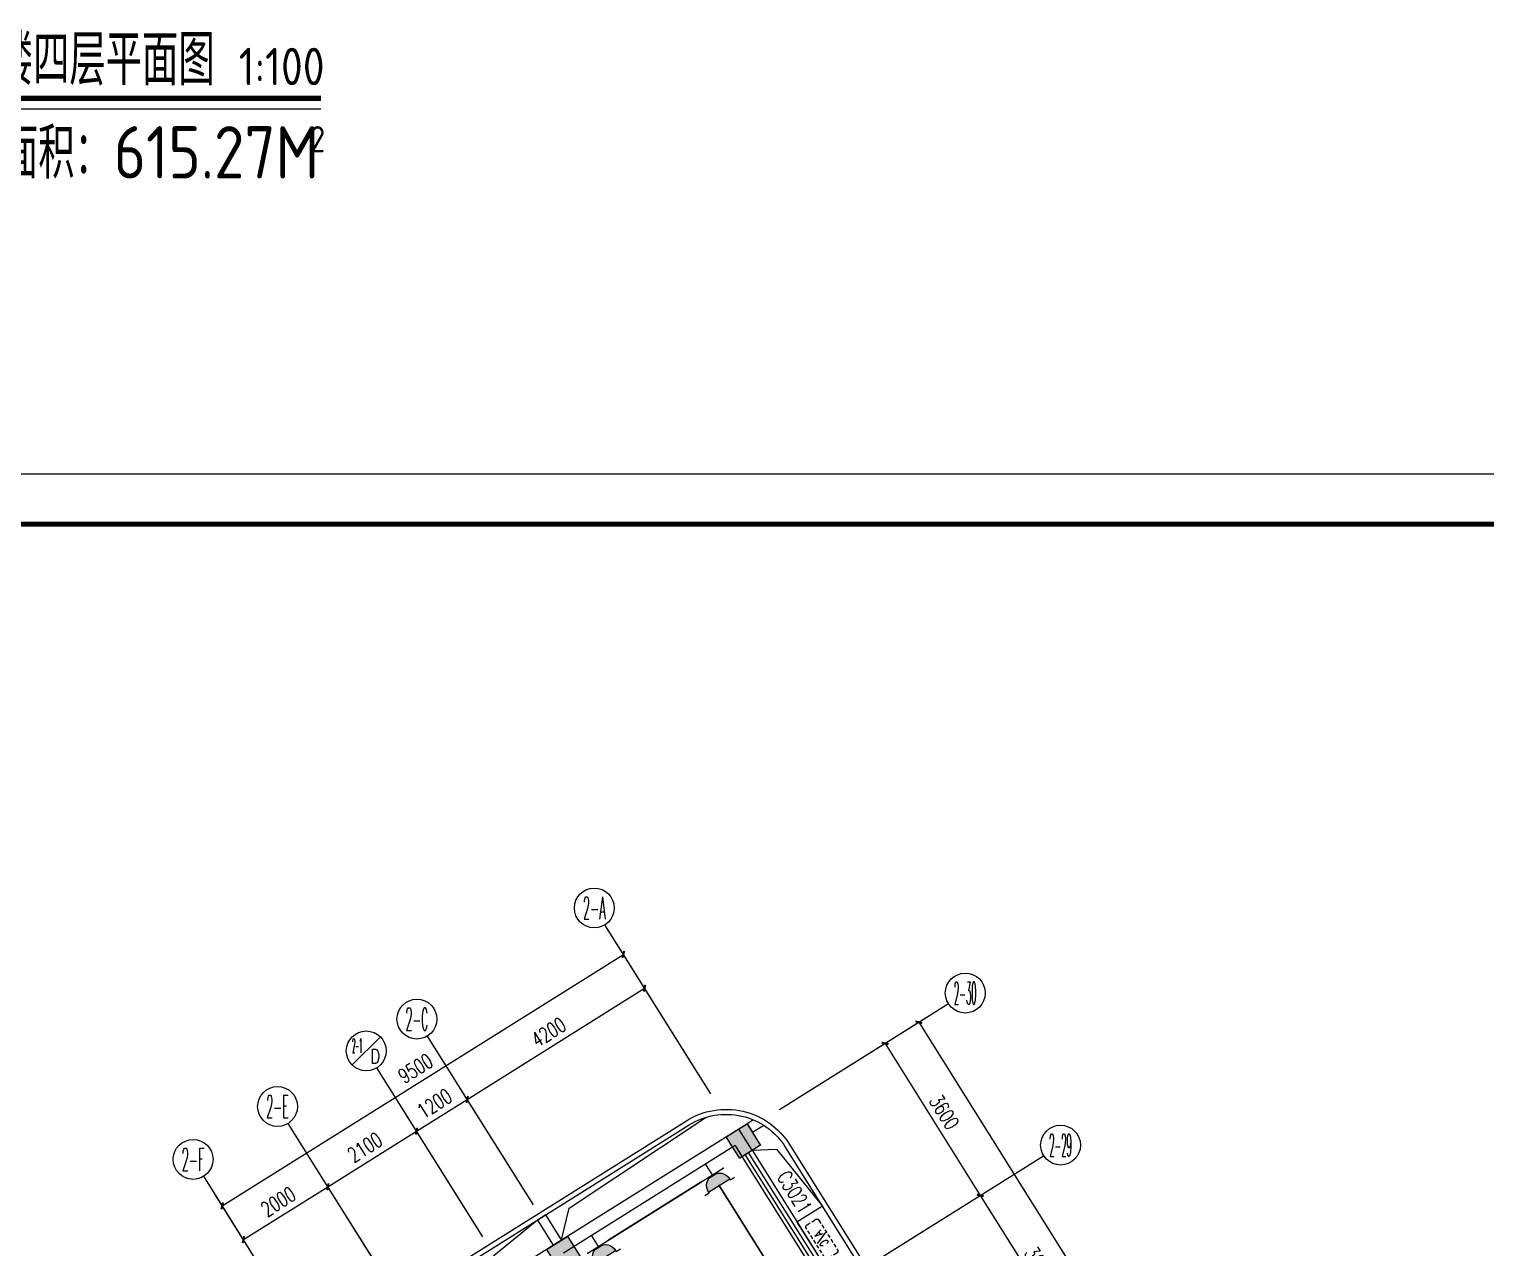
# Model space of a CAD drawing. Extents: x -9422388 to 15610651, y -1992469 to 953794.
# Drawn here: x -2643709 to -2614480, y -180890 to -156438 of the extents above; entities that cross this region are included whole.
import ezdxf
from ezdxf.enums import TextEntityAlignment as Align

# ---------------------------------------------------------------- set-up
doc = ezdxf.new("R2010")
doc.units = 0
doc.header["$LTSCALE"] = 1000
doc.linetypes.add('( Hidden )', pattern=[0.375, 0.25, -0.125])
for name, color, linetype in [('A-ANNO-IDEN', 3, 'Continuous'), ('A-ELEV-LIN-0.3', 30, 'Continuous'), ('A-ELEV-LIN-0.4', 40, 'Continuous'), ('A-FLOR-HVAC', 4, 'Continuous'), ('A-SECT-DOOR', 141, 'Continuous'), ('AXIS', 3, 'Continuous'), ('AXIS_TEXT', 7, 'Continuous'), ('C-KZ', 2, 'Continuous'), ('C-Z-HATCH', 253, 'Continuous'), ('EQUIP-插座', 3, 'Continuous'), ('EQUIP-照明', 3, 'Continuous'), ('PUB_TITLE', 4, 'Continuous'), ('WALL', 9, 'Continuous'), ('WINDOW', 4, 'Continuous'), ('WINDOW_TEXT', 7, 'Continuous'), ('WIRE-插座', 5, 'Continuous')]:
    doc.layers.add(name, color=color, linetype=linetype)
doc.layers.add('建筑底图', color=8, linetype='Continuous', lineweight=5)
doc.styles.add('_TCH_AXIS', font='COMPLEX', dxfattribs={"bigfont": 'GBCBIG'})
doc.styles.add('_TCH_DIM_T3', font='SIMPLEX', dxfattribs={"width": 0.705882, "bigfont": 'GBCBIG'})
doc.styles.add('_TCH_WINDOW', font='SIMPLEX', dxfattribs={"height": 3.5, "bigfont": 'GBCBIG'})
doc.styles.add('COMPLEX', font='COMPLEX')
doc.styles.get("Standard").update_dxf_attribs({"font": 'gbenor.shx', "bigfont": 'gbcbig.shx'})
doc.dimstyles.new('_TCH_ARCH&&100', dxfattribs={"dimtxt": 297.5, "dimasz": 100, "dimexe": 250, "dimexo": 300, "dimgap": 126.25, "dimtad": 1, "dimdec": 0, "dimzin": 0, "dimdsep": 46, "dimtxsty": '_TCH_DIM_T3', "dimblk": 'ARCHTICK', "dimcen": 0.09, "dimclrt": 7, "dimazin": 2, "dimtfac": 1, "dimtdec": 0, "dimtix": 1, "dimtmove": 2, "dimatfit": 3, "dimfxl": 0, "dimtolj": 1, "dimtzin": 0, "dimarcsym": 0})

# ---------------------------------------------------------------- blocks, each defined once
blk = doc.blocks.new('KTWJ1')
at = {"layer": 'A-FLOR-HVAC', "color": 0, "linetype": '( Hidden )', "ltscale": 0.3}
blk.add_lwpolyline([(152982, -14209, 0.414214), (153032, -14259), (153732, -14259, 0.414214), (153782, -14209), (153782, -14009, 0.414214), (153732, -13959), (153032, -13959, 0.414214), (152982, -14009)], format="xyb", close=True, dxfattribs=at)
at = {"layer": 'A-FLOR-HVAC', "color": 0, "style": '_TCH_WINDOW', "width": 0.705882}
blk.add_text('A/C', height=170, dxfattribs=at).set_placement((153214, -14188))
blk = doc.blocks.new('KTB')
at = {"layer": 'A-SECT-DOOR', "color": 0}
blk.add_lwpolyline([(1060656, -376423), (1061320, -377483), (1061828, -377164), (1060235, -374622), (1059726, -374941), (1060390, -376000)], dxfattribs=at)
at = {"layer": 'A-FLOR-HVAC', "color": 8, "xscale": -1, "rotation": 122.0782976835921}
blk.add_blockref('KTWJ1', (966813, -252808), dxfattribs=at)
blk = doc.blocks.new('宿舍楼柱网1')
at = {"layer": 'C-Z-HATCH'}
h = blk.add_hatch(color=0, dxfattribs=at)
h.dxf.hatch_style = 1
h.paths.add_polyline_path([(645860, 167538), (646284, 167803), (646019, 168227), (645595, 167962)])
h = blk.add_hatch(color=0, dxfattribs=at)
h.dxf.hatch_style = 1
edge = h.paths.add_edge_path()
edge.add_line((642259, 165280), (642680, 165549))
edge.add_line((642680, 165549), (642415, 165973))
edge.add_line((642415, 165973), (641991, 165708))
edge.add_line((641991, 165708), (642262, 165283))
h = blk.add_hatch(color=0, dxfattribs=at)
h.dxf.hatch_style = 1
h.paths.add_polyline_path([(642259, 165280), (642683, 165545), (642418, 165969), (641994, 165704)])
at = {"layer": 'C-KZ', "color": 0, "const_width": 30}
for points in [[(645860, 167538), (646281, 167806), (646016, 168231), (645592, 167966), (645863, 167540)], [(642259, 165280), (642680, 165549), (642415, 165973), (641991, 165708), (642262, 165283)]]:
    blk.add_lwpolyline(points, dxfattribs=at)
blk = doc.blocks.new('$TCHSYS$WIN2D')
at = {"color": 0}
for p, q in [((-0.5, 0.5), (0.5, 0.5)), ((-0.5, 0.5), (-0.5, -0.5)), ((0.5, 0.5), (0.5, -0.5)), ((0.5, 0.1667), (-0.5, 0.1667)), ((0.5, -0.1667), (-0.5, -0.1667)), ((-0.5, -0.5), (0.5, -0.5))]:
    blk.add_line(p, q, dxfattribs=at)
blk = doc.blocks.new('_ArchTick')
at = {"color": 0, "linetype": 'ByBlock', "const_width": 0.4}
blk.add_lwpolyline([(-0.5, -0.5), (0.5, 0.5)], dxfattribs=at)
blk = doc.blocks.new('*D627')
at = {"layer": 'AXIS', "color": 0, "lineweight": -2, "transparency": 16777216}
for p, q in [((1917797, -372113), (1916071, -369359)), ((1908154, -374616), (1916204, -369571)), ((1909747, -377158), (1908021, -374404))]:
    blk.add_line(p, q, dxfattribs=at)
at = {"layer": 'Defpoints', "color": 0, "transparency": 16777216}
for p in [(1916204, -369571), (1917956, -372367), (1909907, -377412)]:
    blk.add_point(p, dxfattribs=at)
at = {"layer": 'AXIS', "color": 0, "lineweight": -2, "transparency": 16777216, "xscale": 100, "yscale": 100, "zscale": 100}
for p, rotation in [((1916204, -369571), 32.07829767622253), ((1908154, -374616), 212.0782976762225)]:
    blk.add_blockref('_ArchTick', p, dxfattribs=dict(at, rotation=rotation))
at = {"layer": 'AXIS', "color": 7, "transparency": 16777216, "insert": (1912033, -371860), "char_height": 297.5, "attachment_point": 5, "rotation": 32.0783, "style": '_TCH_DIM_T3'}
blk.add_mtext('\\A1;9500', dxfattribs=at)
blk = doc.blocks.new('*D628')
at = {"layer": 'AXIS', "color": 0, "lineweight": -2, "transparency": 16777216}
for p, q in [((1911442, -376096), (1910141, -374020)), ((1908579, -375294), (1910274, -374232)), ((1909747, -377158), (1908446, -375082))]:
    blk.add_line(p, q, dxfattribs=at)
at = {"layer": 'Defpoints', "color": 0, "transparency": 16777216}
for p in [(1910274, -374232), (1911601, -376350), (1909907, -377412)]:
    blk.add_point(p, dxfattribs=at)
at = {"layer": 'AXIS', "color": 0, "lineweight": -2, "transparency": 16777216, "xscale": 100, "yscale": 100, "zscale": 100}
for p, rotation in [((1910274, -374232), 32.07829767622299), ((1908579, -375294), 212.078297676223)]:
    blk.add_blockref('_ArchTick', p, dxfattribs=dict(at, rotation=rotation))
at = {"layer": 'AXIS', "color": 7, "transparency": 16777216, "insert": (1909280, -374530), "char_height": 297.5, "attachment_point": 5, "rotation": 32.0783, "style": '_TCH_DIM_T3'}
blk.add_mtext('\\A1;2000', dxfattribs=at)
blk = doc.blocks.new('*D629')
at = {"layer": 'AXIS', "color": 0, "lineweight": -2, "transparency": 16777216}
for p, q in [((1913222, -374981), (1911920, -372905)), ((1910274, -374232), (1912053, -373117)), ((1911442, -376096), (1910141, -374020))]:
    blk.add_line(p, q, dxfattribs=at)
at = {"layer": 'Defpoints', "color": 0, "transparency": 16777216}
for p in [(1912053, -373117), (1913381, -375235), (1911601, -376350)]:
    blk.add_point(p, dxfattribs=at)
at = {"layer": 'AXIS', "color": 0, "lineweight": -2, "transparency": 16777216, "xscale": 100, "yscale": 100, "zscale": 100}
for p, rotation in [((1912053, -373117), 32.07829767622366), ((1910274, -374232), 212.0782976762237)]:
    blk.add_blockref('_ArchTick', p, dxfattribs=dict(at, rotation=rotation))
at = {"layer": 'AXIS', "color": 7, "transparency": 16777216, "insert": (1911017, -373441), "char_height": 297.5, "attachment_point": 5, "rotation": 32.0783, "style": '_TCH_DIM_T3'}
blk.add_mtext('\\A1;2100', dxfattribs=at)
blk = doc.blocks.new('*D630')
at = {"layer": 'AXIS', "color": 0, "lineweight": -2, "transparency": 16777216}
for p, q in [((1914238, -374343), (1912937, -372267)), ((1912053, -373117), (1913070, -372479)), ((1913222, -374981), (1911920, -372905))]:
    blk.add_line(p, q, dxfattribs=at)
at = {"layer": 'Defpoints', "color": 0, "transparency": 16777216}
for p in [(1913070, -372479), (1914398, -374598), (1913381, -375235)]:
    blk.add_point(p, dxfattribs=at)
at = {"layer": 'AXIS', "color": 0, "lineweight": -2, "transparency": 16777216, "xscale": 100, "yscale": 100, "zscale": 100}
for p, rotation in [((1913070, -372479), 32.07829767622238), ((1912053, -373117), 212.0782976762224)]:
    blk.add_blockref('_ArchTick', p, dxfattribs=dict(at, rotation=rotation))
at = {"layer": 'AXIS', "color": 7, "transparency": 16777216, "insert": (1912415, -372565), "char_height": 297.5, "attachment_point": 5, "rotation": 32.0783, "style": '_TCH_DIM_T3'}
blk.add_mtext('\\A1;1200', dxfattribs=at)
blk = doc.blocks.new('*D631')
at = {"layer": 'AXIS', "color": 0, "lineweight": -2, "transparency": 16777216}
for p, q in [((1913070, -372479), (1916629, -370249)), ((1917797, -372113), (1916496, -370037)), ((1914238, -374343), (1912937, -372267))]:
    blk.add_line(p, q, dxfattribs=at)
at = {"layer": 'Defpoints', "color": 0, "transparency": 16777216}
for p in [(1916629, -370249), (1917956, -372367), (1914398, -374598)]:
    blk.add_point(p, dxfattribs=at)
at = {"layer": 'AXIS', "color": 0, "lineweight": -2, "transparency": 16777216, "xscale": 100, "yscale": 100, "zscale": 100}
for p, rotation in [((1916629, -370249), 32.07829767622178), ((1913070, -372479), 212.0782976762218)]:
    blk.add_blockref('_ArchTick', p, dxfattribs=dict(at, rotation=rotation))
at = {"layer": 'AXIS', "color": 7, "transparency": 16777216, "insert": (1914703, -371131), "char_height": 297.5, "attachment_point": 5, "rotation": 32.0783, "style": '_TCH_DIM_T3'}
blk.add_mtext('\\A1;4200', dxfattribs=at)
blk = doc.blocks.new('*D639')
at = {"layer": 'AXIS', "color": 0, "lineweight": -2, "transparency": 16777216}
for p, q in [((1919589, -372524), (1922343, -370798)), ((1922131, -370931), (1935992, -393046)), ((1933450, -394639), (1936204, -392913))]:
    blk.add_line(p, q, dxfattribs=at)
at = {"layer": 'Defpoints', "color": 0, "transparency": 16777216}
for p in [(1919335, -372683), (1935992, -393046), (1933196, -394798)]:
    blk.add_point(p, dxfattribs=at)
at = {"layer": 'AXIS', "color": 0, "lineweight": -2, "transparency": 16777216, "xscale": 100, "yscale": 100, "zscale": 100}
for p, rotation in [((1922131, -370931), 122.0782976762225), ((1935992, -393046), 302.0782976762225)]:
    blk.add_blockref('_ArchTick', p, dxfattribs=dict(at, rotation=rotation))
at = {"layer": 'AXIS', "color": 7, "transparency": 16777216, "insert": (1929295, -381842), "char_height": 297.5, "attachment_point": 5, "rotation": 302.0783, "style": '_TCH_DIM_T3'}
blk.add_mtext('\\A1;26100', dxfattribs=at)
blk = doc.blocks.new('*D647')
at = {"layer": 'AXIS', "color": 0, "lineweight": -2, "transparency": 16777216}
for p, q in [((1921501, -375574), (1923577, -374273)), ((1923365, -374406), (1925277, -377456)), ((1923413, -378625), (1925489, -377324))]:
    blk.add_line(p, q, dxfattribs=at)
at = {"layer": 'Defpoints', "color": 0, "transparency": 16777216}
for p in [(1921247, -375734), (1925277, -377456), (1923159, -378784)]:
    blk.add_point(p, dxfattribs=at)
at = {"layer": 'AXIS', "color": 0, "lineweight": -2, "transparency": 16777216, "xscale": 100, "yscale": 100, "zscale": 100}
for p, rotation in [((1923365, -374406), 122.0782976762219), ((1925277, -377456), 302.0782976762218)]:
    blk.add_blockref('_ArchTick', p, dxfattribs=dict(at, rotation=rotation))
at = {"layer": 'AXIS', "color": 7, "transparency": 16777216, "insert": (1924554, -375785), "char_height": 297.5, "attachment_point": 5, "rotation": 302.0783, "style": '_TCH_DIM_T3'}
blk.add_mtext('\\A1;3600', dxfattribs=at)
blk = doc.blocks.new('*D648')
at = {"layer": 'AXIS', "color": 0, "lineweight": -2, "transparency": 16777216}
for p, q in [((1919589, -372524), (1921665, -371223)), ((1921453, -371356), (1923365, -374406)), ((1921501, -375574), (1923577, -374273))]:
    blk.add_line(p, q, dxfattribs=at)
at = {"layer": 'Defpoints', "color": 0, "transparency": 16777216}
for p in [(1919335, -372683), (1923365, -374406), (1921247, -375734)]:
    blk.add_point(p, dxfattribs=at)
at = {"layer": 'AXIS', "color": 0, "lineweight": -2, "transparency": 16777216, "xscale": 100, "yscale": 100, "zscale": 100}
for p, rotation in [((1921453, -371356), 122.078297676223), ((1923365, -374406), 302.078297676223)]:
    blk.add_blockref('_ArchTick', p, dxfattribs=dict(at, rotation=rotation))
at = {"layer": 'AXIS', "color": 7, "transparency": 16777216, "insert": (1922642, -372735), "char_height": 297.5, "attachment_point": 5, "rotation": 302.0783, "style": '_TCH_DIM_T3'}
blk.add_mtext('\\A1;3600', dxfattribs=at)
blk = doc.blocks.new('_AXISO')
at = {"color": 0}
blk.add_circle((0, 0), 0.5, dxfattribs=at)
at = {"layer": 'AXIS_TEXT', "color": 0, "style": 'COMPLEX', "width": 1.041667}
blk.add_attdef('A', text='', height=0.56, dxfattribs=at).set_placement((-0.25, -0.28), (0.25, -0.28), align=Align.FIT)
blk = doc.blocks.new('$equip$00001240')
for p, q in [((-0.5, 1.05), (-0.7, 1.05)), ((-0.5, 1.05), (-0.5, 1)), ((-0.5, 1), (0.5, 1)), ((0.5, 1.05), (0.7, 1.05)), ((0.5, 1.05), (0.5, 1)), ((-0.5, 0.5), (0.5, 0.5)), ((0, 0.5), (0, 0))]:
    blk.add_line(p, q)
blk.add_arc((0, 1), 0.5, 180, 0)
for points in [[(0.433, 0.75), (-0.433, 0.75), (0.5, 1), (-0.5, 1)], [(0.25, 0.567), (-0.25, 0.567), (0.433, 0.75), (-0.433, 0.75)], [(0, 0.5), (0, 0.5), (0.25, 0.567), (-0.25, 0.567)]]:
    blk.add_solid(points)
at = {"layer": 'EQUIP-照明'}
for p in [(0, 1), (-0.5, 0.5), (0, 0), (0.5, 0.5)]:
    blk.add_point(p, dxfattribs=at)
at = {"layer": 'EQUIP-照明', "flags": 9}
blk.add_attdef('A', (0, 0), '', height=0.00002, dxfattribs=at)
blk = doc.blocks.new('4444')
at = {"layer": 'A-ELEV-LIN-0.3', "color": 8}
for points in [[(1910300.1, -378228), (1910300.1, -378228, -0.4142136), (1910521.4, -377263.1), (1917469.5, -372908.3, -0.4142136), (1919537.1, -373382.6), (1932807.3, -394555, -0.2728148), (1932848.7, -396077.9), (1928630, -403701.1, -0.2728148), (1927317.5, -404474.7), (1876130.2, -404474.7, -0.4142134), (1874530.2, -402874.7), (1874530.2, -394774.7, -0.4142137), (1875230.2, -394074.7), (1875230.2, -394074.7)], [(1910384.8, -378174.9), (1910384.8, -378174.9, -0.4142136), (1910574.5, -377347.8), (1917522.6, -372993, -0.4142136), (1919452.3, -373435.7), (1932722.6, -394608.1, -0.2728148), (1932761.2, -396029.5), (1928542.5, -403652.6, -0.2728148), (1927317.5, -404374.7), (1904330.2, -404374.7)]]:
    blk.add_lwpolyline(points, format="xyb", dxfattribs=at)
blk.add_lwpolyline([(1918814.7, -372891.2), (1918688.6, -372970.6), (1918794.8, -373140.1), (1919019.2, -372999.1)], dxfattribs=at)
blk.add_lwpolyline([(1914647.8, -374794.8), (1914478.3, -374901), (1914795.2, -375406.6), (1914964.7, -375300.4)], close=True, dxfattribs=at)
at = {"layer": 'A-ELEV-LIN-0.4', "color": 8}
for points in [[(1914964.7, -375300.4), (1915112.5, -374664), (1917867.2, -372837.3)], [(1918787.5, -373500.5), (1919278.5, -373476.5), (1920195.9, -374622)], [(1914478.4, -374901.1), (1913276.2, -375885.2), (1913184.7, -376420.4)]]:
    blk.add_lwpolyline(points, dxfattribs=at)
at = {"layer": 'AXIS', "color": 8}
for p, q in [((1917956.4, -372367), (1915832.1, -368977.7)), ((1919334.8, -372683.3), (1922724.1, -370559)), ((1910761.3, -371789.5), (1911326.9, -371223.8)), ((1914397.6, -374597.6), (1912273.3, -371208.3)), ((1913380.8, -375234.9), (1911256.5, -371845.6)), ((1911601.5, -376350.1), (1909477.2, -372960.8)), ((1921246.7, -375733.6), (1924636, -373609.3)), ((1909906.8, -377412.3), (1907782.5, -374023))]:
    blk.add_line(p, q, dxfattribs=at)
blk.add_circle((1911044.1, -371506.6), 400, dxfattribs=at)
at = {"layer": 'WALL', "color": 8}
for p, q in [((1918519.1, -373076.5), (1914875.6, -375360.2)), ((1918784.6, -373500.1), (1918519.1, -373076.5)), ((1918443.2, -373407.3), (1915003.1, -375563.5)), ((1918443.2, -373407.3), (1918581.2, -373627.6)), ((1918581.2, -373627.6), (1918784.6, -373500.1)), ((1914875.6, -375360.2), (1911994.7, -377165.8))]:
    blk.add_line(p, q, dxfattribs=at)
at = {"color": 8}
blk.add_blockref('宿舍楼柱网1', (1272672.3, -541201.1), dxfattribs=at)
at = {"layer": 'A-SECT-DOOR', "color": 8}
blk.add_blockref('KTB', (859961, 0), dxfattribs=at)
at = {"layer": 'AXIS', "color": 8}
ref = blk.add_blockref('_AXISO', (1915619.6, -368638.8), dxfattribs=dict(at, xscale=800, yscale=800, zscale=800))
ref.add_attrib('A', '2-A', dxfattribs={"layer": 'AXIS_TEXT', "color": 8, "height": 452.55, "style": '_TCH_AXIS', "width": 0.328125}).set_placement((1915393.4, -368865.1), (1915845.9, -368865.1), align=Align.FIT)
ref = blk.add_blockref('_AXISO', (1923063, -370346.5), dxfattribs=dict(at, xscale=800, yscale=800, zscale=800))
ref.add_attrib('A', '2-30', dxfattribs={"layer": 'AXIS_TEXT', "color": 8, "height": 452.55, "style": '_TCH_AXIS', "width": 0.265823}).set_placement((1922836.7, -370572.8), (1923289.3, -370572.8), align=Align.FIT)
ref = blk.add_blockref('_AXISO', (1912060.9, -370869.3), dxfattribs=dict(at, xscale=800, yscale=800, zscale=800))
ref.add_attrib('A', '2-C', dxfattribs={"layer": 'AXIS_TEXT', "color": 8, "height": 452.55, "style": '_TCH_AXIS', "width": 0.344262}).set_placement((1911834.6, -371095.6), (1912287.2, -371095.6), align=Align.FIT)
ref = blk.add_blockref('_AXISO', (1909264.7, -372621.9), dxfattribs=dict(at, xscale=800, yscale=800, zscale=800))
ref.add_attrib('A', '2-E', dxfattribs={"layer": 'AXIS_TEXT', "color": 8, "height": 452.55, "style": '_TCH_AXIS', "width": 0.33871}).set_placement((1909038.4, -372848.2), (1909491, -372848.2), align=Align.FIT)
ref = blk.add_blockref('_AXISO', (1924974.9, -373396.9), dxfattribs=dict(at, xscale=800, yscale=800, zscale=800))
ref.add_attrib('A', '2-29', dxfattribs={"layer": 'AXIS_TEXT', "color": 8, "height": 452.55, "style": '_TCH_AXIS', "width": 0.2625}).set_placement((1924748.6, -373623.2), (1925201.2, -373623.2), align=Align.FIT)
ref = blk.add_blockref('_AXISO', (1907570.1, -373684.1), dxfattribs=dict(at, xscale=800, yscale=800, zscale=800))
ref.add_attrib('A', '2-F', dxfattribs={"layer": 'AXIS_TEXT', "color": 8, "height": 452.55, "style": '_TCH_AXIS', "width": 0.33871}).set_placement((1907343.8, -373910.3), (1907796.3, -373910.3), align=Align.FIT)
at = {"layer": 'WINDOW', "color": 8}
ref = blk.add_blockref('$TCHSYS$WIN2D', (1919466.3, -374813.7), dxfattribs=dict(at, xscale=2950, yscale=-240, zscale=2950, rotation=302.078297676223))
ref.add_attrib('A', 'C3021', (1919272.7, -374036.4), dxfattribs={"layer": 'WINDOW_TEXT', "color": 8, "height": 297.5, "rotation": 302.0783, "style": '_TCH_WINDOW', "width": 0.705882})
at = {"layer": 'AXIS_TEXT', "color": 7, "style": '_TCH_AXIS'}
for s, height, width, p, p2 in [('2-1', 286.22, 0.266804, (1910764.1, -371542.4), (1910964.1, -371542.4)), ('D', 286.2, 0.863188, (1911124.1, -371757.1), (1911324.1, -371757.1))]:
    blk.add_text(s, height=height, dxfattribs=dict(at, width=width)).set_placement(p, p2, align=Align.FIT)
at = {"layer": 'AXIS', "color": 8}
for p1, p2, distance, picture, middle in [((1909906.8, -377412.3), (1917956.4, -372367), 3300, '*D627', (1912033, -371860.5)), ((1914397.6, -374597.6), (1917956.4, -372367), 2500, '*D631', (1914703.3, -371131)), ((1919334.8, -372683.3), (1933195.9, -394798.4), 3300, '*D639', (1929294.5, -381842.2)), ((1919334.8, -372683.3), (1921246.7, -375733.6), 2500, '*D648', (1922642, -372734.7)), ((1913380.8, -375234.9), (1914397.6, -374597.6), 2500, '*D630', (1912415.5, -372564.9)), ((1911601.5, -376350.1), (1913380.8, -375234.9), 2500, '*D629', (1911017.4, -373441.2)), ((1909906.8, -377412.3), (1911601.5, -376350.1), 2500, '*D628', (1909280.4, -374529.9)), ((1921246.7, -375733.6), (1923158.5, -378784), 2500, '*D647', (1924553.9, -375785.1))]:
    dim = blk.add_aligned_dim(p1=p1, p2=p2, distance=distance, dimstyle='_TCH_ARCH&&100', dxfattribs=at)
    dim.commit()
    dim.dimension.update_dxf_attribs({"geometry": picture, "text_midpoint": middle})

msp = doc.modelspace()

# ---------------------------------------------------------------- linework, layer by layer
at = {"layer": 'A-ANNO-IDEN', "color": 8, "const_width": 105}
msp.add_lwpolyline([(-2647218.89938, -157828.47131), (-2637852.76896, -157828.47131)], dxfattribs=at)
at = {"layer": 'A-ANNO-IDEN', "color": 8}
msp.add_lwpolyline([(-2647218.89938, -158038.47131), (-2637852.76896, -158038.47131)], dxfattribs=at)
at = {"layer": 'PUB_TITLE'}
msp.add_lwpolyline([(-2681774.25692, -224769.87898), (-2597674.25692, -224769.87898), (-2597674.25692, -165369.87898), (-2681774.25692, -165369.87898)], close=True, dxfattribs=at)
at = {"layer": 'PUB_TITLE', "const_width": 100}
msp.add_lwpolyline([(-2679274.25692, -223769.87898), (-2598674.25692, -223769.87898), (-2598674.25692, -166369.87898), (-2679274.25692, -166369.87898)], close=True, dxfattribs=at)
at = {"layer": 'WIRE-插座', "linetype": 'Continuous', "const_width": 35}
for points in [[(-2630209.09463, -179558.99392), (-2632075.32385, -180728.69249)], [(-2629864.49442, -179638.05529), (-2628457.13859, -181883.46162)]]:
    msp.add_lwpolyline(points, dxfattribs=at)

# ---------------------------------------------------------------- block references
at = {"layer": 'EQUIP-插座', "xscale": -499.9999999999999, "yscale": 499.9999999999999, "zscale": 500, "rotation": 212.0782976762257}
for p in [(-2630130.03326, -179214.39372), (-2632419.92405, -180649.63113)]:
    msp.add_blockref('$equip$00001240', p, dxfattribs=at)
at = {"layer": '建筑底图', "color": 8}
msp.add_blockref('4444', (-4547988.93389, 194568.76239), dxfattribs=at)

# ---------------------------------------------------------------- texts
at = {"layer": 'A-ANNO-IDEN', "color": 7}
for s, height, p in [('综合楼四层平面图', 1012.765957, (-2645818.89938, -157562.62025)), ('1:100', 750, (-2639503.26108, -157562.62025))]:
    msp.add_text(s, height=height, dxfattribs=at).set_placement(p)
at = {"layer": 'A-ANNO-IDEN', "color": 8}
for s, height, p in [('本层建筑面积：', 1012.765957, (-2647172.00451, -159434.46025)), ('615.27M', 1050, (-2642011.36621, -159434.46025)), ('2', 525, (-2638073.86621, -158909.46025))]:
    msp.add_text(s, height=height, dxfattribs=at).set_placement(p)

doc.saveas('drawing.dxf')
